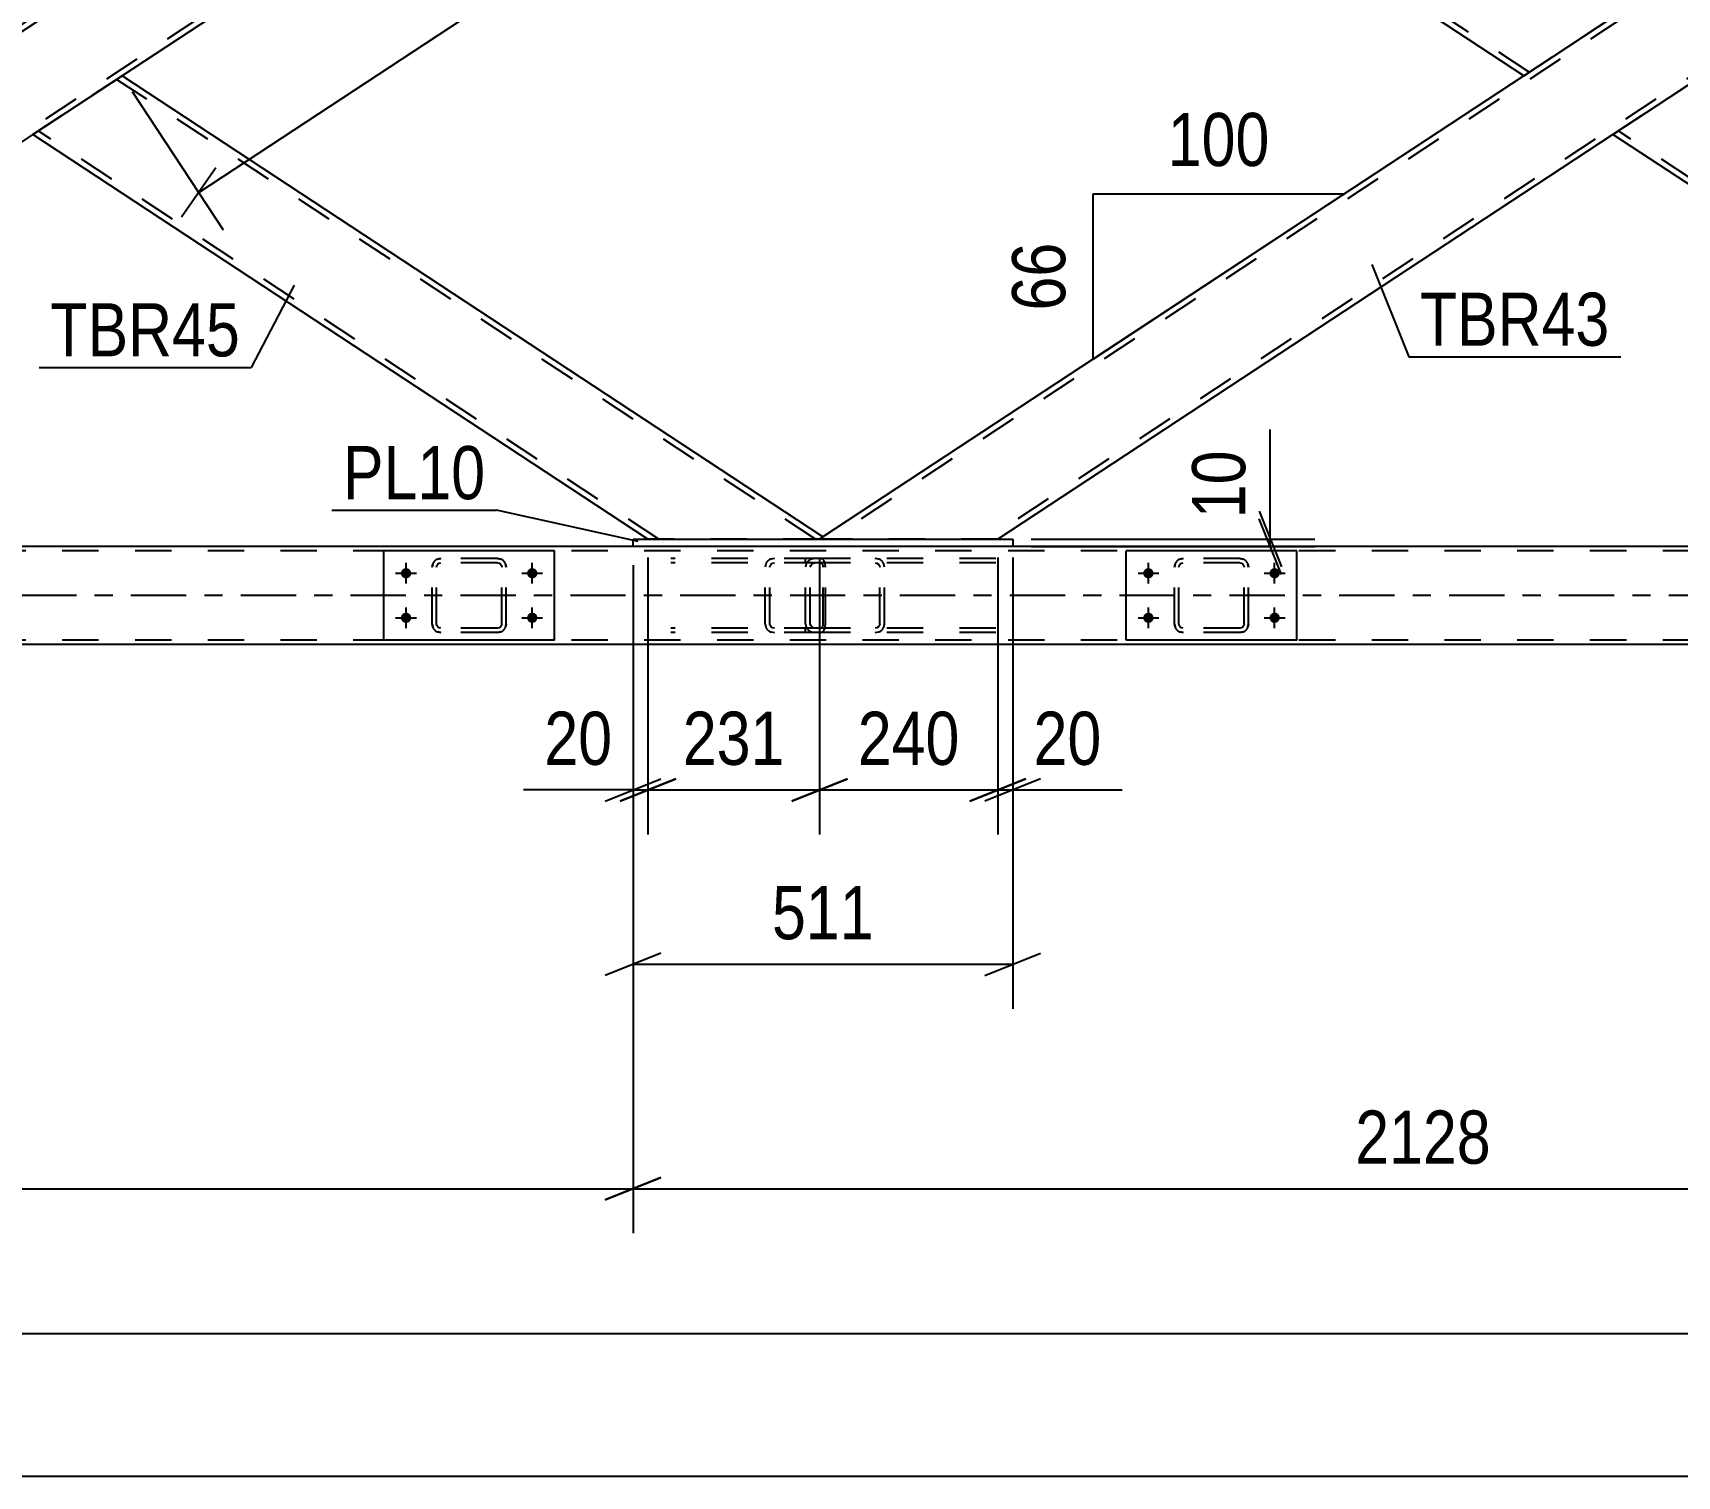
# Model space of a CAD drawing. Header units: millimetres. Extents: x -808 to 381, y -747 to 94.
# Drawn here: x -582.1 to -493.5, y -73.8 to 3.9 of the extents above; entities that cross this region are included whole.
import ezdxf

# ---------------------------------------------------------------- set-up
doc = ezdxf.new("R2010")
doc.units = ezdxf.units.MM
doc.linetypes.add('DXK_LINE_DOT2', pattern=[3.9198, 1.9599, -1.9599])
doc.linetypes.add('DXK_LINE_DOT3', pattern=[5.9187, 2.979, -0.9799, 0.9799, -0.9799])
doc.styles.add('Arial Narrow', font='ARIALN.TTF', dxfattribs={"height": 0.2})

# ---------------------------------------------------------------- blocks, each defined once
blk = doc.blocks.new('Part-232923327-69560 - 69491')
at = {"color": 7, "linetype": 'DXK_LINE_DOT2'}
for p, q in [((-539.669, -24.401), (-547.734, -24.401)), ((-539.669, -24.641), (-547.734, -24.641)), ((-542.626, -24.697), (-542.664, -24.881)), ((-542.413, -24.881), (-542.393, -24.789)), ((-542.393, -24.789), (-542.339, -24.711)), ((-542.161, -24.401), (-542.354, -24.437)), ((-542.339, -24.711), (-542.257, -24.659)), ((-542.257, -24.659), (-542.161, -24.641)), ((-540.478, -24.641), (-540.478, -24.401)), ((-539.566, -24.437), (-539.669, -24.401)), ((-539.669, -24.641), (-539.618, -24.659)), ((-539.618, -24.659), (-539.574, -24.711)), ((-539.574, -24.711), (-539.544, -24.789)), ((-539.478, -24.541), (-539.566, -24.437)), ((-539.544, -24.789), (-539.534, -24.881)), ((-539.419, -24.697), (-539.478, -24.541)), ((-539.399, -24.881), (-539.419, -24.697)), ((-542.664, -27.921), (-542.664, -24.881)), ((-542.413, -27.921), (-542.413, -24.881)), ((-539.534, -27.921), (-539.534, -24.881)), ((-539.399, -27.921), (-539.399, -24.881)), ((-539.669, -28.161), (-547.734, -28.161)), ((-542.664, -27.921), (-542.626, -28.104)), ((-542.393, -28.013), (-542.413, -27.921)), ((-542.339, -28.09), (-542.393, -28.013)), ((-542.257, -28.142), (-542.339, -28.09)), ((-542.161, -28.161), (-542.257, -28.142)), ((-540.478, -28.401), (-540.478, -28.161)), ((-539.618, -28.142), (-539.669, -28.161)), ((-539.574, -28.09), (-539.618, -28.142)), ((-539.544, -28.013), (-539.574, -28.09)), ((-539.566, -28.364), (-539.478, -28.26)), ((-539.534, -27.921), (-539.544, -28.013)), ((-539.478, -28.26), (-539.419, -28.104)), ((-539.419, -28.104), (-539.399, -27.921)), ((-539.669, -28.401), (-547.734, -28.401)), ((-542.354, -28.364), (-542.161, -28.401)), ((-539.669, -28.401), (-539.566, -28.364))]:
    blk.add_line(p, q, dxfattribs=at)
for centre, start, end in [((-542.176, -24.896), 111.1941, 156.1506), ((-542.176, -27.905), 203.84941, 248.80591)]:
    blk.add_arc(centre, 0.492, start, end, dxfattribs=at)
blk = doc.blocks.new('Bolt-232923327-142528 - 69491')
at = {"linetype": 'Continuous'}
for points in [[(-562.006, -24.921, -1), (-562.006, -25.481, -1)], [(-555.206, -24.921, -1), (-555.206, -25.481, -1)], [(-562.006, -27.321, -1), (-562.006, -27.881, -1)], [(-555.206, -27.321, -1), (-555.206, -27.881, -1)]]:
    blk.add_hatch(color=1, dxfattribs=at).paths.add_polyline_path(points)
at = {"color": 1, "linetype": 'Continuous'}
for p, q in [((-562.006, -25.761), (-562.006, -24.641)), ((-555.206, -25.761), (-555.206, -24.641)), ((-562.566, -25.201), (-561.446, -25.201)), ((-555.766, -25.201), (-554.646, -25.201)), ((-562.006, -28.161), (-562.006, -27.041)), ((-555.206, -28.161), (-555.206, -27.041)), ((-562.566, -27.601), (-561.446, -27.601)), ((-555.766, -27.601), (-554.646, -27.601))]:
    blk.add_line(p, q, dxfattribs=at)
blk = doc.blocks.new('Part-232923327-69508 - 69491')
at = {"color": 7, "linetype": 'DXK_LINE_DOT2'}
for p, q in [((-463.802, 26.198), (-539.145, -23.361)), ((-455.358, 26.198), (-530.701, -23.361)), ((-454.776, 26.198), (-464.384, 26.198)), ((-496.978, 4.758), (-501.782, 1.598)), ((-492.174, 1.598), (-496.978, -1.561)), ((-539.545, -23.241), (-539.727, -23.361)), ((-530.119, -23.361), (-539.727, -23.361))]:
    blk.add_line(p, q, dxfattribs=at)
at = {"color": 2, "linetype": 'Continuous'}
for p, q in [((-464.384, 26.198), (-496.978, 4.758)), ((-454.776, 26.198), (-492.174, 1.598)), ((-501.782, 1.598), (-539.545, -23.241)), ((-496.978, -1.561), (-530.119, -23.361))]:
    blk.add_line(p, q, dxfattribs=at)
blk = doc.blocks.new('Part-232923327-69573 - 69491')
at = {"color": 2, "linetype": 'Continuous'}
for p, q in [((-501.782, 1.598), (-539.181, 26.198)), ((-529.573, 26.198), (-496.978, 4.758)), ((-501.782, 1.598), (-496.978, 4.758))]:
    blk.add_line(p, q, dxfattribs=at)
at = {"color": 7, "linetype": 'DXK_LINE_DOT2'}
for p, q in [((-539.181, 26.198), (-529.573, 26.198)), ((-501.491, 1.79), (-538.598, 26.198)), ((-497.269, 4.567), (-530.155, 26.198))]:
    blk.add_line(p, q, dxfattribs=at)
blk = doc.blocks.new('Part-232923327-69509 - 69491')
at = {"color": 2, "linetype": 'Continuous'}
for p, q in [((-496.978, -1.561), (-492.174, 1.598)), ((-454.411, -23.241), (-492.174, 1.598)), ((-463.838, -23.361), (-496.978, -1.561)), ((-454.593, -23.361), (-454.411, -23.241))]:
    blk.add_line(p, q, dxfattribs=at)
at = {"color": 7, "linetype": 'DXK_LINE_DOT2'}
for p, q in [((-454.812, -23.361), (-492.466, 1.407)), ((-496.687, -1.37), (-496.665, -1.355)), ((-463.255, -23.361), (-496.687, -1.37)), ((-454.593, -23.361), (-463.838, -23.361)), ((-454.582, -23.354), (-454.593, -23.361))]:
    blk.add_line(p, q, dxfattribs=at)
blk = doc.blocks.new('Part-232923327-69510 - 69491')
at = {"color": 7, "linetype": 'DXK_LINE_DOT2'}
for p, q in [((-548.936, 26.198), (-624.279, -23.361)), ((-540.493, 26.198), (-615.835, -23.361)), ((-539.91, 26.198), (-549.518, 26.198)), ((-582.113, 4.758), (-586.916, 1.598)), ((-577.309, 1.598), (-582.113, -1.561)), ((-624.68, -23.241), (-624.861, -23.361)), ((-624.861, -23.361), (-624.85, -23.354)), ((-615.253, -23.361), (-624.861, -23.361))]:
    blk.add_line(p, q, dxfattribs=at)
at = {"color": 2, "linetype": 'Continuous'}
for p, q in [((-549.518, 26.198), (-582.113, 4.758)), ((-539.91, 26.198), (-577.309, 1.598)), ((-586.916, 1.598), (-624.68, -23.241)), ((-582.113, -1.561), (-615.253, -23.361))]:
    blk.add_line(p, q, dxfattribs=at)
blk = doc.blocks.new('Part-232923327-69511 - 69491')
at = {"color": 2, "linetype": 'Continuous'}
for p, q in [((-582.113, -1.561), (-577.309, 1.598)), ((-539.545, -23.241), (-577.309, 1.598)), ((-548.972, -23.361), (-582.113, -1.561)), ((-539.727, -23.361), (-539.545, -23.241))]:
    blk.add_line(p, q, dxfattribs=at)
at = {"color": 7, "linetype": 'DXK_LINE_DOT2'}
for p, q in [((-539.946, -23.361), (-577.6, 1.407)), ((-581.821, -1.37), (-581.799, -1.355)), ((-548.39, -23.361), (-581.821, -1.37)), ((-539.727, -23.361), (-548.972, -23.361)), ((-539.716, -23.354), (-539.727, -23.361))]:
    blk.add_line(p, q, dxfattribs=at)
blk = doc.blocks.new('Part-232923327-69551 - 69491')
at = {"color": 7, "linetype": 'DXK_LINE_DOT2'}
for p, q in [((-540.439, -24.697), (-540.478, -24.881)), ((-540.223, -24.881), (-540.203, -24.789)), ((-540.203, -24.789), (-540.148, -24.711)), ((-539.967, -24.401), (-540.163, -24.437)), ((-540.148, -24.711), (-540.065, -24.659)), ((-540.065, -24.659), (-539.967, -24.641)), ((-530.225, -24.401), (-539.967, -24.401)), ((-530.225, -24.641), (-539.967, -24.641)), ((-536.537, -24.437), (-536.732, -24.401)), ((-536.732, -24.641), (-536.635, -24.659)), ((-536.635, -24.659), (-536.552, -24.711)), ((-536.552, -24.711), (-536.496, -24.789)), ((-536.496, -24.789), (-536.477, -24.881)), ((-536.222, -24.881), (-536.26, -24.697)), ((-540.478, -27.921), (-540.478, -24.881)), ((-540.223, -27.921), (-540.223, -24.881)), ((-536.477, -27.921), (-536.477, -24.881)), ((-536.222, -27.921), (-536.222, -24.881)), ((-540.478, -27.921), (-540.439, -28.104)), ((-540.203, -28.013), (-540.223, -27.921)), ((-540.148, -28.09), (-540.203, -28.013)), ((-540.065, -28.142), (-540.148, -28.09)), ((-539.967, -28.161), (-540.065, -28.142)), ((-530.225, -28.161), (-539.967, -28.161)), ((-536.635, -28.142), (-536.732, -28.161)), ((-536.552, -28.09), (-536.635, -28.142)), ((-536.496, -28.013), (-536.552, -28.09)), ((-536.477, -27.921), (-536.496, -28.013)), ((-536.26, -28.104), (-536.222, -27.921)), ((-540.163, -28.364), (-539.967, -28.401)), ((-530.225, -28.401), (-539.967, -28.401)), ((-536.732, -28.401), (-536.537, -28.364))]:
    blk.add_line(p, q, dxfattribs=at)
for centre, start, end in [((-539.987, -24.901), 110.75832, 155.68005), ((-536.713, -24.901), 24.31996, 69.24169), ((-539.987, -27.9), 204.31996, 249.24169), ((-536.713, -27.9), 290.75832, 335.68005)]:
    blk.add_arc(centre, 0.496, start, end, dxfattribs=at)
blk = doc.blocks.new('Part-232923327-69595 - 69491')
at = {"color": 2, "linetype": 'Continuous'}
for p, q in [((-549.772, -23.361), (-529.319, -23.361)), ((-549.772, -23.761), (-549.772, -23.361)), ((-529.319, -23.761), (-549.772, -23.761)), ((-529.319, -23.361), (-529.319, -23.761))]:
    blk.add_line(p, q, dxfattribs=at)
blk = doc.blocks.new('Part-232923327-69654 - 69491')
at = {"color": 2, "linetype": 'Continuous'}
for p, q in [((-549.772, -23.761), (-614.453, -23.761)), ((-464.638, -23.761), (-529.319, -23.761)), ((-100.353, -29.041), (-731.206, -29.041))]:
    blk.add_line(p, q, dxfattribs=at)
at = {"color": 7, "linetype": 'DXK_LINE_DOT2'}
for p, q in [((-529.319, -23.761), (-549.772, -23.761)), ((-100.353, -24.001), (-731.206, -24.001)), ((-100.353, -28.801), (-731.206, -28.801))]:
    blk.add_line(p, q, dxfattribs=at)
at = {"color": 7, "linetype": 'DXK_LINE_DOT3'}
blk.add_line((-100.353, -26.401), (-731.206, -26.401), dxfattribs=at)
blk = doc.blocks.new('Bolt-232923327-142530 - 69491')
at = {"linetype": 'Continuous'}
for points in [[(-522.006, -24.921, -1), (-522.006, -25.481, -1)], [(-515.206, -24.921, -1), (-515.206, -25.481, -1)], [(-522.006, -27.321, -1), (-522.006, -27.881, -1)], [(-515.206, -27.321, -1), (-515.206, -27.881, -1)]]:
    blk.add_hatch(color=1, dxfattribs=at).paths.add_polyline_path(points)
at = {"color": 1, "linetype": 'Continuous'}
for p, q in [((-522.006, -25.761), (-522.006, -24.641)), ((-515.206, -25.761), (-515.206, -24.641)), ((-522.566, -25.201), (-521.446, -25.201)), ((-515.766, -25.201), (-514.646, -25.201)), ((-522.006, -28.161), (-522.006, -27.041)), ((-515.206, -28.161), (-515.206, -27.041)), ((-522.566, -27.601), (-521.446, -27.601)), ((-515.766, -27.601), (-514.646, -27.601))]:
    blk.add_line(p, q, dxfattribs=at)
blk = doc.blocks.new('Part-232923327-142445 - 69491')
at = {"color": 7, "linetype": 'DXK_LINE_DOT2'}
for p, q in [((-560.606, -24.881), (-560.569, -24.697)), ((-560.569, -24.697), (-560.606, -24.881)), ((-560.366, -24.881), (-560.347, -24.789)), ((-560.347, -24.789), (-560.295, -24.711)), ((-560.309, -24.437), (-560.126, -24.401)), ((-560.126, -24.401), (-560.309, -24.437)), ((-560.295, -24.711), (-560.218, -24.659)), ((-560.218, -24.659), (-560.126, -24.641)), ((-557.086, -24.401), (-560.126, -24.401)), ((-557.086, -24.641), (-560.126, -24.641)), ((-557.086, -24.401), (-556.902, -24.437)), ((-556.902, -24.437), (-557.086, -24.401)), ((-557.086, -24.641), (-556.994, -24.659)), ((-556.994, -24.659), (-556.916, -24.711)), ((-556.916, -24.711), (-556.864, -24.789)), ((-556.864, -24.789), (-556.846, -24.881)), ((-556.642, -24.697), (-556.606, -24.881)), ((-556.606, -24.881), (-556.642, -24.697)), ((-560.606, -27.921), (-560.606, -24.881)), ((-560.366, -27.921), (-560.366, -24.881)), ((-556.846, -27.921), (-556.846, -24.881)), ((-556.606, -27.921), (-556.606, -24.881)), ((-560.569, -28.104), (-560.606, -27.921)), ((-560.606, -27.921), (-560.569, -28.104)), ((-560.347, -28.013), (-560.366, -27.921)), ((-560.295, -28.09), (-560.347, -28.013)), ((-560.218, -28.142), (-560.295, -28.09)), ((-560.126, -28.161), (-560.218, -28.142)), ((-557.086, -28.161), (-560.126, -28.161)), ((-556.994, -28.142), (-557.086, -28.161)), ((-556.916, -28.09), (-556.994, -28.142)), ((-556.864, -28.013), (-556.916, -28.09)), ((-556.846, -27.921), (-556.864, -28.013)), ((-556.606, -27.921), (-556.642, -28.104)), ((-556.642, -28.104), (-556.606, -27.921)), ((-560.126, -28.401), (-560.309, -28.364)), ((-560.309, -28.364), (-560.126, -28.401)), ((-557.086, -28.401), (-560.126, -28.401)), ((-556.902, -28.364), (-557.086, -28.401)), ((-557.086, -28.401), (-556.902, -28.364))]:
    blk.add_line(p, q, dxfattribs=at)
at = {"color": 7, "linetype": 'DXK_LINE_DOT3'}
blk.add_line((-558.606, -26.401), (-558.606, -26.401), dxfattribs=at)
at = {"color": 7, "linetype": 'DXK_LINE_DOT2'}
for centre, start, end in [((-560.126, -24.881), 112.50001, 157.50001), ((-560.126, -24.881), 112.50001, 157.50001), ((-557.086, -24.881), 22.50001, 67.50001), ((-557.086, -24.881), 22.50001, 67.50001), ((-560.126, -27.921), 202.50001, 247.50001), ((-560.126, -27.921), 202.50001, 247.50001), ((-557.086, -27.921), 292.50001, 337.50001), ((-557.086, -27.921), 292.50001, 337.50001)]:
    blk.add_arc(centre, 0.48, start, end, dxfattribs=at)
blk = doc.blocks.new('Part-232923327-142446 - 69491')
at = {"color": 2, "linetype": 'Continuous'}
for p, q in [((-554.006, -24.001), (-563.206, -24.001)), ((-563.206, -28.801), (-563.206, -24.001)), ((-554.006, -28.801), (-554.006, -24.001)), ((-554.006, -28.801), (-563.206, -28.801))]:
    blk.add_line(p, q, dxfattribs=at)
blk = doc.blocks.new('Part-232923327-142449 - 69491')
at = {"color": 7, "linetype": 'DXK_LINE_DOT2'}
for p, q in [((-520.606, -24.881), (-520.569, -24.697)), ((-520.569, -24.697), (-520.606, -24.881)), ((-520.366, -24.881), (-520.347, -24.789)), ((-520.347, -24.789), (-520.295, -24.711)), ((-520.309, -24.437), (-520.126, -24.401)), ((-520.126, -24.401), (-520.309, -24.437)), ((-520.295, -24.711), (-520.218, -24.659)), ((-520.218, -24.659), (-520.126, -24.641)), ((-517.086, -24.401), (-520.126, -24.401)), ((-517.086, -24.641), (-520.126, -24.641)), ((-517.086, -24.401), (-516.902, -24.437)), ((-516.902, -24.437), (-517.086, -24.401)), ((-517.086, -24.641), (-516.994, -24.659)), ((-516.994, -24.659), (-516.916, -24.711)), ((-516.916, -24.711), (-516.864, -24.789)), ((-516.864, -24.789), (-516.846, -24.881)), ((-516.642, -24.697), (-516.606, -24.881)), ((-516.606, -24.881), (-516.642, -24.697)), ((-520.606, -27.921), (-520.606, -24.881)), ((-520.366, -27.921), (-520.366, -24.881)), ((-516.846, -27.921), (-516.846, -24.881)), ((-516.606, -27.921), (-516.606, -24.881)), ((-520.569, -28.104), (-520.606, -27.921)), ((-520.606, -27.921), (-520.569, -28.104)), ((-520.347, -28.013), (-520.366, -27.921)), ((-520.295, -28.09), (-520.347, -28.013)), ((-520.218, -28.142), (-520.295, -28.09)), ((-520.126, -28.161), (-520.218, -28.142)), ((-517.086, -28.161), (-520.126, -28.161)), ((-516.994, -28.142), (-517.086, -28.161)), ((-516.916, -28.09), (-516.994, -28.142)), ((-516.864, -28.013), (-516.916, -28.09)), ((-516.846, -27.921), (-516.864, -28.013)), ((-516.606, -27.921), (-516.642, -28.104)), ((-516.642, -28.104), (-516.606, -27.921)), ((-520.126, -28.401), (-520.309, -28.364)), ((-520.309, -28.364), (-520.126, -28.401)), ((-517.086, -28.401), (-520.126, -28.401)), ((-516.902, -28.364), (-517.086, -28.401)), ((-517.086, -28.401), (-516.902, -28.364))]:
    blk.add_line(p, q, dxfattribs=at)
at = {"color": 7, "linetype": 'DXK_LINE_DOT3'}
blk.add_line((-518.606, -26.401), (-518.606, -26.401), dxfattribs=at)
at = {"color": 7, "linetype": 'DXK_LINE_DOT2'}
for centre, start, end in [((-520.126, -24.881), 112.50001, 157.50001), ((-520.126, -24.881), 112.50001, 157.50001), ((-517.086, -24.881), 22.50001, 67.50001), ((-517.086, -24.881), 22.50001, 67.50001), ((-520.126, -27.921), 202.50001, 247.50001), ((-520.126, -27.921), 202.50001, 247.50001), ((-517.086, -27.921), 292.50001, 337.50001), ((-517.086, -27.921), 292.50001, 337.50001)]:
    blk.add_arc(centre, 0.48, start, end, dxfattribs=at)
blk = doc.blocks.new('Part-232923327-142450 - 69491')
at = {"color": 2, "linetype": 'Continuous'}
for p, q in [((-514.006, -24.001), (-523.206, -24.001)), ((-523.206, -28.801), (-523.206, -24.001)), ((-514.006, -28.801), (-514.006, -24.001)), ((-514.006, -28.801), (-523.206, -28.801))]:
    blk.add_line(p, q, dxfattribs=at)
blk = doc.blocks.new('StraightDimension-232923327-123029 - 69491')
at = {"color": 7, "linetype": 'Continuous'}
for p, q in [((-549.772, -24.761), (-549.772, -60.763)), ((-464.638, -24.761), (-464.638, -60.763)), ((-548.272, -57.763), (-551.272, -58.963)), ((-549.772, -58.363), (-464.638, -58.363)), ((-466.138, -58.963), (-463.138, -57.763))]:
    blk.add_line(p, q, dxfattribs=at)
at = {"color": 0}
blk.add_wipeout([(-502.949, -57.613), (-502.949, -53.413), (-511.461, -53.413), (-511.461, -57.613)], dxfattribs=at)
at = {"color": 3, "style": 'Arial Narrow'}
blk.add_text('2128', height=2.8633, dxfattribs=at).set_placement((-510.861, -57.013))
blk = doc.blocks.new('StraightDimension-232923327-100094 - 69491')
at = {"color": 7, "linetype": 'Continuous'}
for p, q in [((-515.44, -23.361), (-515.44, -17.454)), ((-515.44, -23.361), (-515.44, -17.454)), ((-516.04, -21.861), (-514.84, -24.861)), ((-514.84, -25.261), (-516.04, -22.261)), ((-528.319, -23.361), (-513.04, -23.361)), ((-528.319, -23.761), (-513.04, -23.761)), ((-515.44, -23.761), (-515.44, -23.361))]:
    blk.add_line(p, q, dxfattribs=at)
at = {"color": 0}
blk.add_wipeout([(-516.19, -17.979), (-520.39, -17.979), (-520.39, -22.836), (-516.19, -22.836)], dxfattribs=at)
at = {"color": 3, "style": 'Arial Narrow'}
blk.add_text('10', height=2.8633, rotation=90.00021, dxfattribs=at).set_placement((-516.79, -22.236))
blk = doc.blocks.new('StraightDimension-232923327-85658 - 69491')
at = {"color": 7, "linetype": 'Continuous'}
for p, q in [((-548.972, -24.361), (-548.972, -39.274)), ((-539.727, -24.361), (-539.727, -39.274)), ((-550.472, -37.474), (-547.472, -36.274)), ((-538.227, -36.274), (-541.227, -37.474)), ((-548.972, -36.874), (-539.727, -36.874))]:
    blk.add_line(p, q, dxfattribs=at)
at = {"color": 0}
blk.add_wipeout([(-541.007, -36.124), (-541.007, -31.924), (-547.692, -31.924), (-547.692, -36.124)], dxfattribs=at)
at = {"color": 3, "style": 'Arial Narrow'}
blk.add_text('231', height=2.8633, dxfattribs=at).set_placement((-547.092, -35.524))
blk = doc.blocks.new('StraightDimension-232923327-83601 - 69491')
at = {"color": 7, "linetype": 'Continuous'}
for p, q in [((-539.361, 25.363), (-534.456, 17.906)), ((-536.698, 18.586), (-534.851, 21.237)), ((-573.173, -4.688), (-535.775, 19.911)), ((-576.759, 0.763), (-571.854, -6.693)), ((-572.25, -3.363), (-574.097, -6.014))]:
    blk.add_line(p, q, dxfattribs=at)
at = {"color": 0}
blk.add_wipeout([(-551.33, 10.577), (-553.638, 14.086), (-560.75, 9.408), (-558.442, 5.899)], dxfattribs=at)
at = {"color": 3, "style": 'Arial Narrow'}
blk.add_text('1119', height=2.8633, rotation=33.33468, dxfattribs=at).set_placement((-558.271, 6.73))
blk = doc.blocks.new('StraightDimension-232923327-85657 - 69491')
at = {"color": 7, "linetype": 'Continuous'}
for p, q in [((-539.727, -24.361), (-539.727, -39.274)), ((-530.119, -24.361), (-530.119, -39.274)), ((-541.227, -37.474), (-538.227, -36.274)), ((-528.619, -36.274), (-531.619, -37.474)), ((-539.727, -36.874), (-530.119, -36.874))]:
    blk.add_line(p, q, dxfattribs=at)
at = {"color": 0}
blk.add_wipeout([(-531.581, -36.124), (-531.581, -31.924), (-538.265, -31.924), (-538.265, -36.124)], dxfattribs=at)
at = {"color": 3, "style": 'Arial Narrow'}
blk.add_text('240', height=2.8633, dxfattribs=at).set_placement((-537.665, -35.524))
blk = doc.blocks.new('StraightDimension-232923327-123318 - 69491')
at = {"color": 7, "linetype": 'Continuous'}
blk.add_line((-761.478, -66.167), (-99.713, -66.167), dxfattribs=at)
blk = doc.blocks.new('StraightDimension-232923327-85656 - 69491')
at = {"color": 7, "linetype": 'Continuous'}
for p, q in [((-530.119, -24.361), (-530.119, -39.274)), ((-529.319, -24.361), (-529.319, -39.274)), ((-531.619, -37.474), (-528.619, -36.274)), ((-527.819, -36.274), (-530.819, -37.474)), ((-530.119, -36.874), (-529.319, -36.874)), ((-529.319, -36.874), (-523.413, -36.874)), ((-529.319, -36.874), (-523.413, -36.874))]:
    blk.add_line(p, q, dxfattribs=at)
at = {"color": 0}
blk.add_wipeout([(-523.938, -36.124), (-523.938, -31.924), (-528.794, -31.924), (-528.794, -36.124)], dxfattribs=at)
at = {"color": 3, "style": 'Arial Narrow'}
blk.add_text('20', height=2.8633, dxfattribs=at).set_placement((-528.194, -35.524))
blk = doc.blocks.new('StraightDimension-232923327-85659 - 69491')
at = {"color": 7, "linetype": 'Continuous'}
for p, q in [((-549.772, -24.761), (-549.772, -39.274)), ((-548.972, -24.361), (-548.972, -39.274)), ((-551.272, -37.474), (-548.272, -36.274)), ((-547.472, -36.274), (-550.472, -37.474)), ((-549.772, -36.874), (-555.678, -36.874)), ((-549.772, -36.874), (-555.678, -36.874)), ((-549.772, -36.874), (-548.972, -36.874))]:
    blk.add_line(p, q, dxfattribs=at)
at = {"color": 0}
blk.add_wipeout([(-550.297, -36.124), (-550.297, -31.924), (-555.153, -31.924), (-555.153, -36.124)], dxfattribs=at)
at = {"color": 3, "style": 'Arial Narrow'}
blk.add_text('20', height=2.8633, dxfattribs=at).set_placement((-554.553, -35.524))
blk = doc.blocks.new('StraightDimension-232923327-86450 - 69491')
at = {"color": 7, "linetype": 'Continuous'}
for p, q in [((-549.772, -24.761), (-549.772, -48.67)), ((-529.319, -24.761), (-529.319, -48.67)), ((-548.272, -45.67), (-551.272, -46.87)), ((-530.819, -46.87), (-527.819, -45.67)), ((-549.772, -46.27), (-529.319, -46.27))]:
    blk.add_line(p, q, dxfattribs=at)
at = {"color": 0}
blk.add_wipeout([(-536.203, -45.52), (-536.203, -41.32), (-542.888, -41.32), (-542.888, -45.52)], dxfattribs=at)
at = {"color": 3, "style": 'Arial Narrow'}
blk.add_text('511', height=2.8633, dxfattribs=at).set_placement((-542.288, -44.92))
blk = doc.blocks.new('StraightDimension-232923327-123030 - 69491')
at = {"color": 7, "linetype": 'Continuous'}
for p, q in [((-634.906, -24.761), (-634.906, -60.763)), ((-549.772, -24.761), (-549.772, -60.763)), ((-633.406, -57.763), (-636.406, -58.963)), ((-634.906, -58.363), (-549.772, -58.363)), ((-551.272, -58.963), (-548.272, -57.763))]:
    blk.add_line(p, q, dxfattribs=at)
at = {"color": 0}
blk.add_wipeout([(-588.083, -57.613), (-588.083, -53.413), (-596.595, -53.413), (-596.595, -57.613)], dxfattribs=at)
at = {"color": 3, "style": 'Arial Narrow'}
blk.add_text('2128', height=2.8633, dxfattribs=at).set_placement((-595.995, -57.013))
blk = doc.blocks.new('StraightDimension-232923327-123200 - 69491')
at = {"color": 7, "linetype": 'Continuous'}
blk.add_line((-760.838, -73.845), (-100.353, -73.845), dxfattribs=at)
blk = doc.blocks.new('AngleDimension-232923327-141514 - 69491')
at = {"color": 7, "linetype": 'Continuous'}
for p, q in [((-524.988, -4.763), (-511.454, -4.763)), ((-524.988, -13.666), (-511.454, -4.763)), ((-524.988, -13.666), (-524.988, -4.763)), ((-523.459, -12.66), (-511.454, -4.763))]:
    blk.add_line(p, q, dxfattribs=at)
at = {"color": 0}
for points in [[(-514.879, -3.863), (-514.879, 0.337), (-521.563, 0.337), (-521.563, -3.863)], [(-525.888, -6.787), (-530.088, -6.787), (-530.088, -11.643), (-525.888, -11.643)]]:
    blk.add_wipeout(points, dxfattribs=at)
at = {"color": 3, "style": 'Arial Narrow'}
blk.add_text('100', height=2.8633, dxfattribs=at).set_placement((-520.963, -3.263))
blk.add_text('66', height=2.8633, rotation=90.00021, dxfattribs=at).set_placement((-526.488, -11.043))
blk = doc.blocks.new('Mark-232923327-82754 - 69491')
at = {"color": 30, "linetype": 'Continuous'}
for p, q in [((-509.965, -8.561), (-507.98, -13.547)), ((-507.98, -13.547), (-496.552, -13.547))]:
    blk.add_line(p, q, dxfattribs=at)
at = {"color": 0}
blk.add_wipeout([(-497.152, -12.947), (-497.152, -9.947), (-507.38, -9.947), (-507.38, -12.947)], dxfattribs=at)
blk.add_wipeout([(-497.152, -12.947), (-497.152, -9.947), (-507.38, -9.947), (-507.38, -12.947)], dxfattribs=at)
at = {"color": 3, "style": 'Arial Narrow'}
blk.add_text('TBR43', height=2.8633, dxfattribs=at).set_placement((-507.38, -12.947))
blk = doc.blocks.new('Mark-232923327-82763 - 69491')
at = {"color": 30, "linetype": 'Continuous'}
for p in [(-568.036, -9.671), (-581.77, -14.117)]:
    blk.add_line(p, (-570.343, -14.117), dxfattribs=at)
at = {"color": 0}
blk.add_wipeout([(-570.943, -13.517), (-570.943, -10.517), (-581.17, -10.517), (-581.17, -13.517)], dxfattribs=at)
blk.add_wipeout([(-570.943, -13.517), (-570.943, -10.517), (-581.17, -10.517), (-581.17, -13.517)], dxfattribs=at)
at = {"color": 3, "style": 'Arial Narrow'}
blk.add_text('TBR45', height=2.8633, dxfattribs=at).set_placement((-581.17, -13.517))
blk = doc.blocks.new('Mark-232923327-83427 - 69491')
at = {"color": 30, "linetype": 'Continuous'}
for p in [(-566.007, -21.811), (-549.499, -23.494)]:
    blk.add_line(p, (-557.131, -21.811), dxfattribs=at)
at = {"color": 0}
blk.add_wipeout([(-557.731, -21.211), (-557.731, -18.211), (-565.407, -18.211), (-565.407, -21.211)], dxfattribs=at)
blk.add_wipeout([(-557.731, -21.211), (-557.731, -18.211), (-565.407, -18.211), (-565.407, -21.211)], dxfattribs=at)
at = {"color": 3, "style": 'Arial Narrow'}
blk.add_text('PL10', height=2.8633, dxfattribs=at).set_placement((-565.407, -21.211))

msp = doc.modelspace()

# ---------------------------------------------------------------- block references
for name in ['Part-232923327-69510 - 69491', 'Part-232923327-69508 - 69491', 'Part-232923327-69573 - 69491', 'Part-232923327-69511 - 69491', 'Part-232923327-69509 - 69491', 'Part-232923327-69654 - 69491', 'Part-232923327-69595 - 69491', 'Part-232923327-142446 - 69491', 'Bolt-232923327-142528 - 69491', 'Part-232923327-142445 - 69491', 'Part-232923327-69560 - 69491', 'Part-232923327-69551 - 69491', 'Part-232923327-142450 - 69491', 'Bolt-232923327-142530 - 69491', 'Part-232923327-142449 - 69491']:
    msp.add_blockref(name, (0, 0))

# ---------------------------------------------------------------- next in the draw order: block references
for name in ['StraightDimension-232923327-83601 - 69491', 'AngleDimension-232923327-141514 - 69491', 'Mark-232923327-82754 - 69491', 'Mark-232923327-82763 - 69491', 'Mark-232923327-83427 - 69491', 'StraightDimension-232923327-123029 - 69491']:
    msp.add_blockref(name, (0, 0))

# ---------------------------------------------------------------- next in the draw order: block references
for name in ['StraightDimension-232923327-100094 - 69491', 'StraightDimension-232923327-85658 - 69491']:
    msp.add_blockref(name, (0, 0))

# ---------------------------------------------------------------- next in the draw order: block references
msp.add_blockref('StraightDimension-232923327-85657 - 69491', (0, 0))

# ---------------------------------------------------------------- next in the draw order: block references
msp.add_blockref('StraightDimension-232923327-123318 - 69491', (0, 0))

# ---------------------------------------------------------------- next in the draw order: block references
for name in ['StraightDimension-232923327-85659 - 69491', 'StraightDimension-232923327-85656 - 69491']:
    msp.add_blockref(name, (0, 0))

# ---------------------------------------------------------------- next in the draw order: block references
msp.add_blockref('StraightDimension-232923327-86450 - 69491', (0, 0))

# ---------------------------------------------------------------- next in the draw order: block references
msp.add_blockref('StraightDimension-232923327-123030 - 69491', (0, 0))

# ---------------------------------------------------------------- next in the draw order: block references
msp.add_blockref('StraightDimension-232923327-123200 - 69491', (0, 0))

doc.saveas('drawing.dxf')
